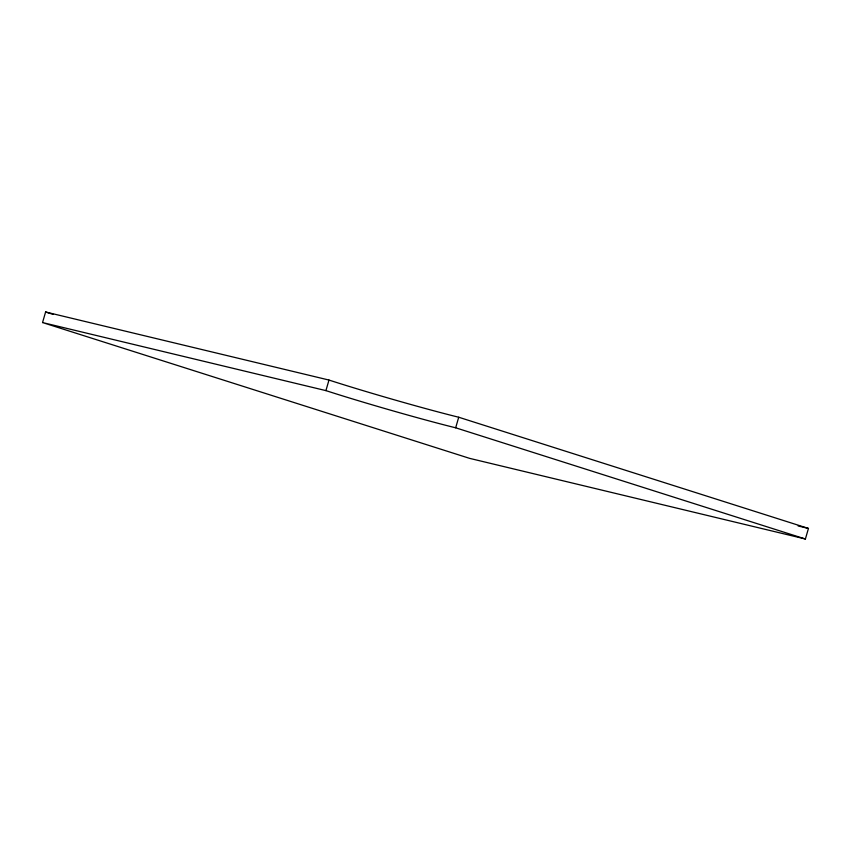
<?xml version="1.0" encoding="UTF-8"?>
<svg xmlns="http://www.w3.org/2000/svg" width="851" height="851" viewBox="0 0 851 851"><rect width="100%" height="100%" fill="white"/><g stroke="black" fill="none" stroke-linecap="round" stroke-linejoin="round"><path stroke-width="1.28" d="M42.55 322.561L45.603 311.998L328.975 380.057A94.642 3.298 16.1 0 0 458.721 417.235L808.45 528.439L805.397 539.002L469.614 458.359L42.55 322.561L325.922 390.62A94.642 3.298 16.1 0 0 455.668 427.798L805.397 539.002M325.922 390.62L328.975 380.057M455.668 427.798L458.721 417.235M798.121 525.961L808.45 528.439M45.603 311.998L53.177 314.402"/></g></svg>
